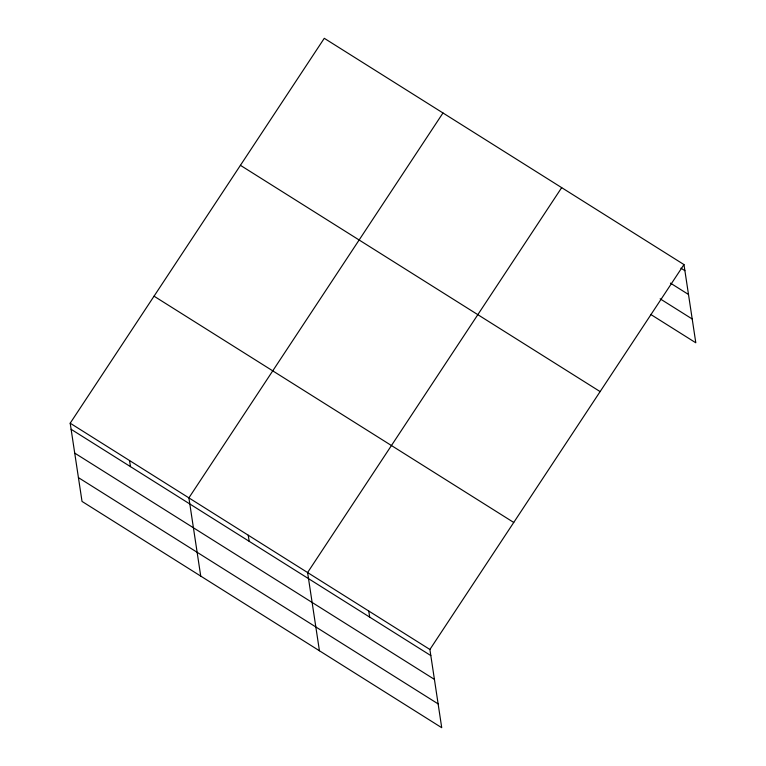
<?xml version="1.0" encoding="UTF-8"?>
<svg xmlns="http://www.w3.org/2000/svg" width="766" height="766" viewBox="0 0 766 766"><rect width="100%" height="100%" fill="white"/><g stroke="black" fill="none" stroke-linecap="round" stroke-linejoin="round"><path stroke-width="1.15" d="M683.971 264.576L429.898 649.482L441.723 727.7L82.029 501.424L70.194 423.205L324.277 38.3L683.971 264.576L695.806 342.795L650.688 314.414M442.978 112.975L188.896 497.881L200.73 576.099M561.679 187.641L307.597 572.547L319.432 650.765M680.888 268.157L684.9 270.676M670.451 283.123L688.49 294.479M660.129 298.817L692.205 318.991M240.428 165.322L600.123 391.598M154.043 296.183L513.737 522.46M70.194 423.205L429.898 649.482M71.123 429.305L430.818 655.581M74.723 453.108L434.418 679.385M78.429 477.62L438.123 703.897M368.752 611.019L369.672 617.118M248.251 535.214L249.17 541.313M129.55 460.538L130.469 466.638"/></g></svg>
